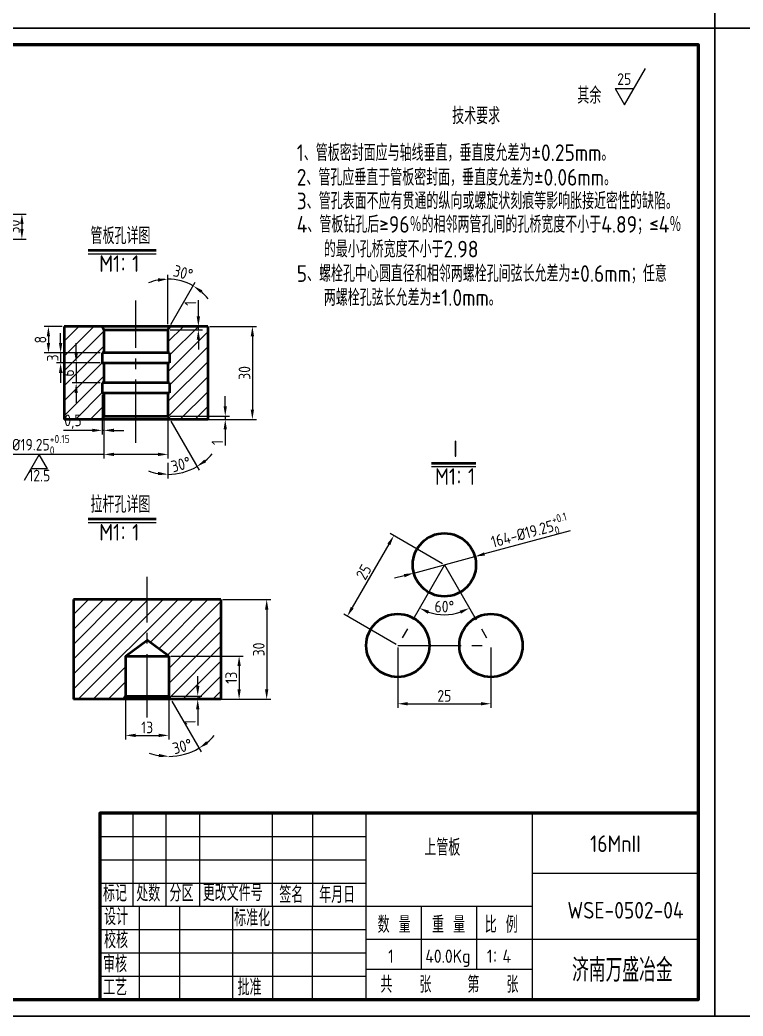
# Model space of a CAD drawing. Header units: millimetres. Extents: x -429811 to -211006, y 118619 to 258323.
# Drawn here: x -214093 to -213875.5, y 121480.2 to 121779.7 of the extents above; entities that cross this region are included whole.
import ezdxf

# ---------------------------------------------------------------- set-up
doc = ezdxf.new("R2010")
doc.units = ezdxf.units.MM
doc.linetypes.add('CENTER2', pattern=[28.575, 19.05, -3.175, 3.175, -3.175])
for name, color, linetype, lineweight in [('图层1', 7, 'Continuous', 40), ('图层2', 1, 'Continuous', 20), ('图层3', 3, 'Continuous', 20), ('图层4', 2, 'Continuous', 20), ('图层6', 4, 'CENTER2', 20), ('图框_内框线', 5, 'Continuous', 50)]:
    doc.layers.add(name, color=color, linetype=linetype, lineweight=lineweight)
doc.layers.add('图框_外框线', color=7, linetype='Continuous')
doc.styles.add('工程字', font='gbenor.shx', dxfattribs={"bigfont": 'gbcbig.shx'})
doc.styles.add('工程字体', font='gbenor.shx', dxfattribs={"bigfont": 'gbcbig.shx'})
doc.dimstyles.new('ISO-25', dxfattribs={"dimtxt": 3.5, "dimasz": 3, "dimexe": 1.25, "dimexo": 0.625, "dimtad": 1, "dimdec": 1, "dimtxsty": '工程字体', "dimcen": 2.5, "dimclrd": 3, "dimclre": 3, "dimclrt": 2, "dimadec": 0, "dimazin": 0, "dimtfac": 1, "dimtdec": 1, "dimtmove": 0, "dimatfit": 3, "dimfxl": 0, "dimlwd": 13, "dimlwe": 13, "dimarcsym": 0})

# ---------------------------------------------------------------- blocks, each defined once
blk = doc.blocks.new('*D89')
at = {"layer": 'Defpoints', "color": 0}
for p in [(-213956.18, 121618.34), (-213974.52, 121613.38)]:
    blk.add_point(p, dxfattribs=at)
at = {"layer": '图层1', "color": 3, "lineweight": 13}
for p, q in [((-213927.55, 121626.08), (-213953.29, 121619.12)), ((-213974.52, 121613.38), (-213956.18, 121618.34)), ((-213977.42, 121612.59), (-213980.32, 121611.81))]:
    blk.add_line(p, q, dxfattribs=at)
at = {"layer": '图层1', "color": 3}
for points in [[(-213953.42, 121619.6), (-213953.16, 121618.64), (-213956.18, 121618.34)], [(-213977.55, 121613.07), (-213977.29, 121612.11), (-213974.52, 121613.38)]]:
    blk.add_solid(points, dxfattribs=at)
at = {"layer": '图层1', "color": 2, "insert": (-213939.72, 121625.76), "char_height": 3.5, "attachment_point": 5, "rotation": 15.1346, "style": '工程字体'}
blk.add_mtext('\\A1;164-%%c19.25{\\H0.7x;\\S+0.1^ 0;}', dxfattribs=at)
blk = doc.blocks.new('*D94')
at = {"layer": 'Defpoints', "color": 0}
for p in [(-213979.35, 121591.61), (-213951.35, 121591.61), (-213951.35, 121574.09)]:
    blk.add_point(p, dxfattribs=at)
at = {"layer": '图层1', "color": 3, "lineweight": 13}
for p, q in [((-213979.35, 121590.98), (-213979.35, 121572.84)), ((-213951.35, 121590.98), (-213951.35, 121572.84)), ((-213976.35, 121574.09), (-213954.35, 121574.09))]:
    blk.add_line(p, q, dxfattribs=at)
at = {"layer": '图层1', "color": 3}
for points in [[(-213976.35, 121574.59), (-213976.35, 121573.59), (-213979.35, 121574.09)], [(-213954.35, 121574.59), (-213954.35, 121573.59), (-213951.35, 121574.09)]]:
    blk.add_solid(points, dxfattribs=at)
at = {"layer": '图层1', "color": 2, "insert": (-213965.35, 121576.46), "char_height": 3.5, "attachment_point": 5, "style": '工程字体'}
blk.add_mtext('25', dxfattribs=at)
blk = doc.blocks.new('*D93')
at = {"layer": 'Defpoints', "color": 0}
for p in [(-213965.35, 121615.86), (-213965.35, 121615.86), (-213967.96, 121601.06), (-213979.35, 121591.61), (-213951.35, 121591.61)]:
    blk.add_point(p, dxfattribs=at)
at = {"layer": '图层1', "color": 3, "lineweight": 13}
blk.add_arc((-213965.35, 121615.86), 15.02, 251.4613, 288.5387, dxfattribs=at)
at = {"layer": '图层1', "color": 3}
for points in [[(-213970.33, 121601.16), (-213969.92, 121602.07), (-213972.86, 121602.85)], [(-213960.78, 121602.07), (-213960.37, 121601.16), (-213957.84, 121602.85)]]:
    blk.add_solid(points, dxfattribs=at)
at = {"layer": '图层1', "color": 2, "insert": (-213965.35, 121603.3), "char_height": 3.5, "attachment_point": 5, "style": '工程字体'}
blk.add_mtext('60°', dxfattribs=at)
blk = doc.blocks.new('*D92')
at = {"layer": 'Defpoints', "color": 0}
for p in [(-213965.35, 121615.86), (-213994.55, 121600.38), (-213979.35, 121591.61)]:
    blk.add_point(p, dxfattribs=at)
at = {"layer": '图层1', "color": 3, "lineweight": 13}
for p, q in [((-213965.89, 121616.17), (-213981.63, 121625.25)), ((-213982.05, 121622.03), (-213993.05, 121602.98)), ((-213979.89, 121591.92), (-213995.63, 121601.01))]:
    blk.add_line(p, q, dxfattribs=at)
at = {"layer": '图层1', "color": 3}
for points in [[(-213982.48, 121622.28), (-213981.62, 121621.78), (-213980.55, 121624.63)], [(-213993.48, 121603.23), (-213992.62, 121602.73), (-213994.55, 121600.38)]]:
    blk.add_solid(points, dxfattribs=at)
at = {"layer": '图层1', "color": 2, "insert": (-213989.61, 121613.69), "char_height": 3.5, "attachment_point": 5, "rotation": 60, "style": '工程字体'}
blk.add_mtext('25', dxfattribs=at)
blk = doc.blocks.new('*D118')
at = {"layer": 'Defpoints', "color": 0}
for p in [(-214127.68, 121721.3), (-214113.06, 121713.8), (-214092.38, 121713.8)]:
    blk.add_point(p, dxfattribs=at)
at = {"layer": '图层1', "color": 3, "lineweight": 13}
for p, q in [((-214127.06, 121721.3), (-214091.13, 121721.3)), ((-214092.38, 121718.3), (-214092.38, 121716.8)), ((-214112.43, 121713.8), (-214091.13, 121713.8))]:
    blk.add_line(p, q, dxfattribs=at)
at = {"layer": '图层1', "color": 3}
for points in [[(-214092.88, 121718.3), (-214091.88, 121718.3), (-214092.38, 121721.3)], [(-214092.88, 121716.8), (-214091.88, 121716.8), (-214092.38, 121713.8)]]:
    blk.add_solid(points, dxfattribs=at)
at = {"layer": '图层1', "color": 2, "insert": (-214094.76, 121717.55), "char_height": 3.5, "attachment_point": 5, "rotation": 90, "style": '工程字体'}
blk.add_mtext('30', dxfattribs=at)
blk = doc.blocks.new('*D124')
at = {"layer": 'Defpoints', "color": 0}
for p in [(-214036.51, 121687.55), (-214036.51, 121659.55), (-214023.08, 121659.55)]:
    blk.add_point(p, dxfattribs=at)
at = {"layer": '图层1', "color": 3, "lineweight": 13}
for p, q in [((-214035.89, 121687.55), (-214021.83, 121687.55)), ((-214023.08, 121684.55), (-214023.08, 121662.55)), ((-214035.89, 121659.55), (-214021.83, 121659.55))]:
    blk.add_line(p, q, dxfattribs=at)
at = {"layer": '图层1', "color": 3}
for points in [[(-214023.58, 121684.55), (-214022.58, 121684.55), (-214023.08, 121687.55)], [(-214023.58, 121662.55), (-214022.58, 121662.55), (-214023.08, 121659.55)]]:
    blk.add_solid(points, dxfattribs=at)
at = {"layer": '图层1', "color": 2, "insert": (-214025.45, 121673.55), "char_height": 3.5, "attachment_point": 5, "rotation": 90, "style": '工程字体'}
blk.add_mtext('30', dxfattribs=at)
blk = doc.blocks.new('*D125')
at = {"layer": 'Defpoints', "color": 0}
for p in [(-214067.72, 121660.55), (-214048.47, 121660.55), (-214048.47, 121649.06)]:
    blk.add_point(p, dxfattribs=at)
at = {"layer": '图层1', "color": 3, "lineweight": 13}
for p, q in [((-214067.72, 121659.93), (-214067.72, 121647.81)), ((-214048.47, 121659.93), (-214048.47, 121647.81)), ((-214067.72, 121649.06), (-214103.22, 121649.06)), ((-214051.47, 121649.06), (-214064.72, 121649.06))]:
    blk.add_line(p, q, dxfattribs=at)
at = {"layer": '图层1', "color": 3}
for points in [[(-214064.72, 121649.56), (-214064.72, 121648.56), (-214067.72, 121649.06)], [(-214051.47, 121649.56), (-214051.47, 121648.56), (-214048.47, 121649.06)]]:
    blk.add_solid(points, dxfattribs=at)
at = {"layer": '图层1', "color": 2, "insert": (-214090.63, 121651.97), "char_height": 3.5, "attachment_point": 5, "style": '工程字体'}
blk.add_mtext('\\A1;164-%%c19.25{\\H0.7x;\\S+0.15^ 0;}', dxfattribs=at)
blk = doc.blocks.new('*D126')
at = {"layer": 'Defpoints', "color": 0}
for p in [(-214079.67, 121687.55), (-214084.4, 121679.55), (-214068.22, 121679.55)]:
    blk.add_point(p, dxfattribs=at)
at = {"layer": '图层1', "color": 3, "lineweight": 13}
for p, q in [((-214080.3, 121687.55), (-214085.65, 121687.55)), ((-214084.4, 121684.55), (-214084.4, 121682.55)), ((-214068.84, 121679.55), (-214085.65, 121679.55))]:
    blk.add_line(p, q, dxfattribs=at)
at = {"layer": '图层1', "color": 3}
for points in [[(-214084.9, 121684.55), (-214083.9, 121684.55), (-214084.4, 121687.55)], [(-214084.9, 121682.55), (-214083.9, 121682.55), (-214084.4, 121679.55)]]:
    blk.add_solid(points, dxfattribs=at)
at = {"layer": '图层1', "color": 2, "insert": (-214086.78, 121683.55), "char_height": 3.5, "attachment_point": 5, "rotation": 90, "style": '工程字体'}
blk.add_mtext('8', dxfattribs=at)
blk = doc.blocks.new('*D127')
at = {"layer": 'Defpoints', "color": 0}
for p in [(-214068.22, 121679.55), (-214080.74, 121676.55), (-214068.22, 121676.55)]:
    blk.add_point(p, dxfattribs=at)
at = {"layer": '图层1', "color": 3, "lineweight": 13}
for p, q in [((-214080.74, 121682.55), (-214080.74, 121685.55)), ((-214068.84, 121679.55), (-214081.99, 121679.55)), ((-214080.74, 121679.55), (-214080.74, 121676.55)), ((-214068.84, 121676.55), (-214081.99, 121676.55)), ((-214080.74, 121673.55), (-214080.74, 121670.55))]:
    blk.add_line(p, q, dxfattribs=at)
at = {"layer": '图层1', "color": 3}
for points in [[(-214081.24, 121682.55), (-214080.24, 121682.55), (-214080.74, 121679.55)], [(-214081.24, 121673.55), (-214080.24, 121673.55), (-214080.74, 121676.55)]]:
    blk.add_solid(points, dxfattribs=at)
at = {"layer": '图层1', "color": 2, "insert": (-214083.11, 121678.05), "char_height": 3.5, "attachment_point": 5, "rotation": 90, "style": '工程字体'}
blk.add_mtext('3', dxfattribs=at)
blk = doc.blocks.new('*D128')
at = {"layer": 'Defpoints', "color": 0}
for p in [(-214068.22, 121676.55), (-214076.06, 121670.55), (-214068.22, 121670.55)]:
    blk.add_point(p, dxfattribs=at)
at = {"layer": '图层1', "color": 3, "lineweight": 13}
for p, q in [((-214076.06, 121679.55), (-214076.06, 121682.55)), ((-214068.84, 121676.55), (-214077.31, 121676.55)), ((-214076.06, 121676.55), (-214076.06, 121670.55)), ((-214068.84, 121670.55), (-214077.31, 121670.55)), ((-214076.06, 121667.55), (-214076.06, 121664.55))]:
    blk.add_line(p, q, dxfattribs=at)
at = {"layer": '图层1', "color": 3}
for points in [[(-214076.56, 121679.55), (-214075.56, 121679.55), (-214076.06, 121676.55)], [(-214076.56, 121667.55), (-214075.56, 121667.55), (-214076.06, 121670.55)]]:
    blk.add_solid(points, dxfattribs=at)
at = {"layer": '图层1', "color": 2, "insert": (-214078.44, 121673.55), "char_height": 3.5, "attachment_point": 5, "rotation": 90, "style": '工程字体'}
blk.add_mtext('6', dxfattribs=at)
blk = doc.blocks.new('*D129')
at = {"layer": 'Defpoints', "color": 0}
for p in [(-214068.22, 121667.55), (-214067.72, 121667.55), (-214067.72, 121656.29)]:
    blk.add_point(p, dxfattribs=at)
at = {"layer": '图层1', "color": 3, "lineweight": 13}
for p, q in [((-214068.22, 121666.93), (-214068.22, 121655.04)), ((-214067.72, 121666.93), (-214067.72, 121655.04)), ((-214071.22, 121656.29), (-214079.82, 121656.29)), ((-214067.72, 121656.29), (-214068.22, 121656.29)), ((-214064.72, 121656.29), (-214061.72, 121656.29))]:
    blk.add_line(p, q, dxfattribs=at)
at = {"layer": '图层1', "color": 3}
for points in [[(-214071.22, 121656.79), (-214071.22, 121655.79), (-214068.22, 121656.29)], [(-214064.72, 121656.79), (-214064.72, 121655.79), (-214067.72, 121656.29)]]:
    blk.add_solid(points, dxfattribs=at)
at = {"layer": '图层1', "color": 2, "insert": (-214077.02, 121658.88), "char_height": 3.5, "attachment_point": 5, "style": '工程字体'}
blk.add_mtext('0,5', dxfattribs=at)
blk = doc.blocks.new('*D130')
at = {"layer": 'Defpoints', "color": 0}
for p in [(-214048.47, 121660.55), (-214048.47, 121659.55), (-214031.24, 121659.55)]:
    blk.add_point(p, dxfattribs=at)
at = {"layer": '图层1', "color": 3, "lineweight": 13}
for p, q in [((-214031.24, 121663.55), (-214031.24, 121666.55)), ((-214047.84, 121660.55), (-214029.99, 121660.55)), ((-214031.24, 121660.55), (-214031.24, 121659.55)), ((-214047.84, 121659.55), (-214029.99, 121659.55)), ((-214031.24, 121656.55), (-214031.24, 121651.72))]:
    blk.add_line(p, q, dxfattribs=at)
at = {"layer": '图层1', "color": 3}
for points in [[(-214031.74, 121663.55), (-214030.74, 121663.55), (-214031.24, 121660.55)], [(-214031.74, 121656.55), (-214030.74, 121656.55), (-214031.24, 121659.55)]]:
    blk.add_solid(points, dxfattribs=at)
at = {"layer": '图层1', "color": 2, "insert": (-214033.62, 121652.64), "char_height": 3.5, "attachment_point": 5, "rotation": 90, "style": '工程字体'}
blk.add_mtext('1', dxfattribs=at)
blk = doc.blocks.new('*D131')
at = {"layer": 'Defpoints', "color": 0}
for p in [(-214048.47, 121660.55), (-214048.47, 121660.55), (-214047.89, 121659.55), (-214048.47, 121647.11), (-214045.43, 121643.33)]:
    blk.add_point(p, dxfattribs=at)
at = {"layer": '图层1', "color": 3, "lineweight": 13}
for p, q in [((-214047.58, 121659.01), (-214039.1, 121644.32)), ((-214048.47, 121646.49), (-214048.47, 121641.81))]:
    blk.add_line(p, q, dxfattribs=at)
for start, end in [(309.8373, 319.6746), (270, 300), (250.3254, 260.1627)]:
    blk.add_arc((-214048.47, 121660.55), 17.49, start, end, dxfattribs=at)
at = {"layer": '图层1', "color": 3}
for points in [[(-214036.97, 121646.71), (-214037.55, 121647.53), (-214039.72, 121645.4)], [(-214051.41, 121643.81), (-214051.5, 121642.82), (-214048.47, 121643.06)]]:
    blk.add_solid(points, dxfattribs=at)
at = {"layer": '图层1', "color": 2, "insert": (-214044.58, 121646.04), "char_height": 3.5, "attachment_point": 5, "rotation": 15, "style": '工程字体'}
blk.add_mtext('30°', dxfattribs=at)
blk = doc.blocks.new('*D132')
at = {"layer": 'Defpoints', "color": 0}
for p in [(-214047.89, 121687.55), (-214048.47, 121686.55), (-214039.32, 121686.55)]:
    blk.add_point(p, dxfattribs=at)
at = {"layer": '图层1', "color": 3, "lineweight": 13}
for p, q in [((-214039.32, 121690.55), (-214039.32, 121695.39)), ((-214047.27, 121687.55), (-214038.07, 121687.55)), ((-214039.32, 121686.55), (-214039.32, 121687.55)), ((-214047.84, 121686.55), (-214038.07, 121686.55)), ((-214039.32, 121683.55), (-214039.32, 121680.55))]:
    blk.add_line(p, q, dxfattribs=at)
at = {"layer": '图层1', "color": 3}
for points in [[(-214039.82, 121690.55), (-214038.82, 121690.55), (-214039.32, 121687.55)], [(-214039.82, 121683.55), (-214038.82, 121683.55), (-214039.32, 121686.55)]]:
    blk.add_solid(points, dxfattribs=at)
at = {"layer": '图层1', "color": 2, "insert": (-214041.7, 121694.47), "char_height": 3.5, "attachment_point": 5, "rotation": 90, "style": '工程字体'}
blk.add_mtext('1', dxfattribs=at)
blk = doc.blocks.new('*D133')
at = {"layer": 'Defpoints', "color": 0}
for p in [(-214043.26, 121700.87), (-214048.47, 121687.55), (-214047.89, 121687.55), (-214048.47, 121686.55), (-214048.47, 121686.55)]:
    blk.add_point(p, dxfattribs=at)
at = {"layer": '图层1', "color": 3, "lineweight": 13}
for p, q in [((-214048.47, 121688.18), (-214048.47, 121703.04)), ((-214047.58, 121688.1), (-214040.23, 121700.83))]:
    blk.add_line(p, q, dxfattribs=at)
for start, end in [(101.3028, 112.6055), (60, 90), (37.3945, 48.6972)]:
    blk.add_arc((-214048.47, 121686.55), 15.23, start, end, dxfattribs=at)
at = {"layer": '图层1', "color": 3}
for points in [[(-214051.5, 121701.99), (-214051.4, 121700.99), (-214048.47, 121701.79)], [(-214038.71, 121697.59), (-214038.12, 121698.4), (-214040.85, 121699.75)]]:
    blk.add_solid(points, dxfattribs=at)
at = {"layer": '图层1', "color": 2, "insert": (-214043.89, 121703.65), "char_height": 3.5, "attachment_point": 5, "rotation": 345, "style": '工程字体'}
blk.add_mtext('30°', dxfattribs=at)
blk = doc.blocks.new('*D135')
at = {"layer": 'Defpoints', "color": 0}
for p in [(-214061.21, 121576.42), (-214048.21, 121576.42), (-214048.21, 121564.58)]:
    blk.add_point(p, dxfattribs=at)
at = {"layer": '图层1', "color": 3, "lineweight": 13}
for p, q in [((-214061.21, 121575.79), (-214061.21, 121563.33)), ((-214048.21, 121575.79), (-214048.21, 121563.33)), ((-214058.21, 121564.58), (-214051.21, 121564.58))]:
    blk.add_line(p, q, dxfattribs=at)
at = {"layer": '图层1', "color": 3}
for points in [[(-214058.21, 121565.08), (-214058.21, 121564.08), (-214061.21, 121564.58)], [(-214051.21, 121565.08), (-214051.21, 121564.08), (-214048.21, 121564.58)]]:
    blk.add_solid(points, dxfattribs=at)
at = {"layer": '图层1', "color": 2, "insert": (-214054.71, 121566.96), "char_height": 3.5, "attachment_point": 5, "style": '工程字体'}
blk.add_mtext('13', dxfattribs=at)
blk = doc.blocks.new('*D136')
at = {"layer": 'Defpoints', "color": 0}
for p in [(-214048.21, 121588.42), (-214047.63, 121575.42), (-214027.07, 121575.42)]:
    blk.add_point(p, dxfattribs=at)
at = {"layer": '图层1', "color": 3, "lineweight": 13}
for p, q in [((-214047.58, 121588.42), (-214025.82, 121588.42)), ((-214027.07, 121585.42), (-214027.07, 121578.42)), ((-214047.01, 121575.42), (-214025.82, 121575.42))]:
    blk.add_line(p, q, dxfattribs=at)
at = {"layer": '图层1', "color": 3}
for points in [[(-214027.57, 121585.42), (-214026.57, 121585.42), (-214027.07, 121588.42)], [(-214027.57, 121578.42), (-214026.57, 121578.42), (-214027.07, 121575.42)]]:
    blk.add_solid(points, dxfattribs=at)
at = {"layer": '图层1', "color": 2, "insert": (-214029.45, 121581.92), "char_height": 3.5, "attachment_point": 5, "rotation": 90, "style": '工程字体'}
blk.add_mtext('13', dxfattribs=at)
blk = doc.blocks.new('*D137')
at = {"layer": 'Defpoints', "color": 0}
for p in [(-214048.21, 121576.42), (-214048.21, 121575.42), (-214039.51, 121575.42)]:
    blk.add_point(p, dxfattribs=at)
at = {"layer": '图层1', "color": 3, "lineweight": 13}
for p, q in [((-214039.51, 121579.42), (-214039.51, 121582.42)), ((-214047.58, 121576.42), (-214038.26, 121576.42)), ((-214039.51, 121576.42), (-214039.51, 121575.42)), ((-214047.58, 121575.42), (-214038.26, 121575.42)), ((-214039.51, 121572.42), (-214039.51, 121567.59))]:
    blk.add_line(p, q, dxfattribs=at)
at = {"layer": '图层1', "color": 3}
for points in [[(-214040.01, 121579.42), (-214039.01, 121579.42), (-214039.51, 121576.42)], [(-214040.01, 121572.42), (-214039.01, 121572.42), (-214039.51, 121575.42)]]:
    blk.add_solid(points, dxfattribs=at)
at = {"layer": '图层1', "color": 2, "insert": (-214041.88, 121568.5), "char_height": 3.5, "attachment_point": 5, "rotation": 90, "style": '工程字体'}
blk.add_mtext('1', dxfattribs=at)
blk = doc.blocks.new('*D138')
at = {"layer": 'Defpoints', "color": 0}
for p in [(-214048.21, 121576.42), (-214047.63, 121575.42), (-214048.21, 121567.13), (-214045.06, 121558.54), (-214048.21, 121554.04)]:
    blk.add_point(p, dxfattribs=at)
at = {"layer": '图层1', "color": 3, "lineweight": 13}
blk.add_line((-214047.32, 121574.88), (-214038.51, 121559.62), dxfattribs=at)
for start, end in [(309.4803, 318.9606), (251.0394, 260.5197), (270, 300)]:
    blk.add_arc((-214048.21, 121576.42), 18.15, start, end, dxfattribs=at)
at = {"layer": '图层1', "color": 3}
for points in [[(-214036.38, 121562), (-214036.95, 121562.82), (-214039.13, 121560.7)], [(-214051.16, 121559.01), (-214051.24, 121558.02), (-214048.21, 121558.27)]]:
    blk.add_solid(points, dxfattribs=at)
at = {"layer": '图层1', "color": 2, "insert": (-214044.15, 121561.27), "char_height": 3.5, "attachment_point": 5, "rotation": 15, "style": '工程字体'}
blk.add_mtext('30°', dxfattribs=at)
blk = doc.blocks.new('*D139')
at = {"layer": 'Defpoints', "color": 0}
for p in [(-214032.55, 121605.42), (-214032.55, 121575.42), (-214018.78, 121575.42)]:
    blk.add_point(p, dxfattribs=at)
at = {"layer": '图层1', "color": 3, "lineweight": 13}
for p, q in [((-214031.92, 121605.42), (-214017.53, 121605.42)), ((-214018.78, 121602.42), (-214018.78, 121578.42)), ((-214031.92, 121575.42), (-214017.53, 121575.42))]:
    blk.add_line(p, q, dxfattribs=at)
at = {"layer": '图层1', "color": 3}
for points in [[(-214019.28, 121602.42), (-214018.28, 121602.42), (-214018.78, 121605.42)], [(-214019.28, 121578.42), (-214018.28, 121578.42), (-214018.78, 121575.42)]]:
    blk.add_solid(points, dxfattribs=at)
at = {"layer": '图层1', "color": 2, "insert": (-214021.16, 121590.42), "char_height": 3.5, "attachment_point": 5, "rotation": 90, "style": '工程字体'}
blk.add_mtext('30', dxfattribs=at)

msp = doc.modelspace()

# ---------------------------------------------------------------- hatches: boundary and pattern name
at = {"layer": '图层2'}
h = msp.add_hatch(dxfattribs=at)
h.set_pattern_fill('ANSI31', color=256, style=0)
h.paths.add_polyline_path([(-214068.22, 121676.55), (-214068.22, 121679.55), (-214067.72, 121679.55), (-214067.72, 121686.55), (-214068.29, 121687.55), (-214079.67, 121687.55), (-214079.67, 121659.55), (-214068.29, 121659.55), (-214067.72, 121660.55), (-214067.72, 121667.55), (-214068.22, 121667.55), (-214068.22, 121670.55), (-214067.72, 121670.55), (-214067.72, 121676.55)])
h.paths.add_polyline_path([(-214047.97, 121676.55), (-214048.47, 121676.55), (-214048.47, 121670.55), (-214047.97, 121670.55), (-214047.97, 121667.55), (-214048.47, 121667.55), (-214048.47, 121660.55), (-214047.89, 121659.55), (-214036.51, 121659.55), (-214036.51, 121687.55), (-214047.89, 121687.55), (-214048.47, 121686.55), (-214048.47, 121679.55), (-214047.97, 121679.55)])
h = msp.add_hatch(dxfattribs=at)
h.set_pattern_fill('ANSI31', color=256, style=0)
h.set_pattern_definition([(45, (0, 9.286), (-2.24506403, 2.24506403), [])])
h.paths.add_polyline_path([(-214076.87, 121575.42), (-214061.79, 121575.42), (-214061.21, 121576.42), (-214061.21, 121588.42), (-214054.71, 121593.17), (-214054.71, 121605.42), (-214076.87, 121605.42)])
h.paths.add_polyline_path([(-214048.21, 121588.42), (-214048.21, 121576.42), (-214047.63, 121575.42), (-214032.55, 121575.42), (-214032.55, 121605.42), (-214054.71, 121605.42), (-214054.71, 121593.17)])

# ---------------------------------------------------------------- linework, layer by layer
at = {"layer": '图层1'}
for p, q in [((-214072.43, 121710.45), (-214052, 121710.45)), ((-214079.67, 121687.55), (-214079.67, 121659.55)), ((-214036.51, 121687.55), (-214079.67, 121687.55)), ((-214068.29, 121687.55), (-214067.72, 121686.55)), ((-214047.89, 121687.55), (-214048.47, 121686.55)), ((-214036.51, 121687.55), (-214036.51, 121659.55)), ((-214067.72, 121686.55), (-214048.47, 121686.55)), ((-214067.72, 121686.55), (-214067.72, 121679.55)), ((-214048.47, 121686.55), (-214048.47, 121679.55)), ((-214068.22, 121679.55), (-214068.22, 121676.55)), ((-214047.97, 121679.55), (-214068.22, 121679.55)), ((-214047.97, 121679.55), (-214047.97, 121676.55)), ((-214068.22, 121676.55), (-214047.97, 121676.55)), ((-214067.72, 121676.55), (-214067.72, 121670.55)), ((-214048.47, 121676.55), (-214048.47, 121670.55)), ((-214047.97, 121670.55), (-214068.22, 121670.55)), ((-214068.22, 121670.55), (-214068.22, 121667.55)), ((-214047.97, 121670.55), (-214047.97, 121667.55)), ((-214068.22, 121667.55), (-214047.97, 121667.55)), ((-214067.72, 121667.55), (-214067.72, 121660.55)), ((-214048.47, 121667.55), (-214048.47, 121660.55)), ((-214068.29, 121659.55), (-214067.72, 121660.55)), ((-214067.72, 121660.55), (-214048.47, 121660.55)), ((-214047.89, 121659.55), (-214048.47, 121660.55)), ((-214036.51, 121659.55), (-214079.67, 121659.55)), ((-213969.2, 121646.44), (-213955.89, 121646.44)), ((-214072.43, 121629.68), (-214052, 121629.68)), ((-214076.87, 121605.42), (-214076.87, 121575.42)), ((-214032.55, 121605.42), (-214076.87, 121605.42)), ((-214032.55, 121605.42), (-214032.55, 121575.42)), ((-214061.21, 121588.42), (-214054.71, 121593.17)), ((-214048.21, 121588.42), (-214054.71, 121593.17)), ((-214061.21, 121588.42), (-214061.21, 121576.42)), ((-214061.21, 121588.42), (-214048.21, 121588.42)), ((-214048.21, 121588.42), (-214048.21, 121576.42)), ((-214061.79, 121575.42), (-214061.21, 121576.42)), ((-214061.21, 121576.42), (-214048.21, 121576.42)), ((-214047.63, 121575.42), (-214048.21, 121576.42)), ((-214032.55, 121575.42), (-214076.87, 121575.42))]:
    msp.add_line(p, q, dxfattribs=at)
for centre in [(-213965.35, 121615.86), (-213979.35, 121591.61), (-213951.35, 121591.61)]:
    msp.add_circle(centre, 9.5, dxfattribs=at)
at = {"layer": '图层2'}
for p, q in [((-214072.43, 121709.39), (-214052, 121709.39)), ((-213969.2, 121645.39), (-213955.89, 121645.39)), ((-214072.43, 121628.63), (-214052, 121628.63)), ((-214058.99, 121541.19), (-214058.99, 121513.19)), ((-214048.99, 121513.19), (-214048.99, 121541.19)), ((-214038.99, 121541.19), (-214038.99, 121513.19)), ((-214016.99, 121513.19), (-214016.99, 121541.19)), ((-214004.99, 121541.19), (-214004.99, 121513.19)), ((-213988.99, 121541.19), (-213988.99, 121485.19)), ((-213938.99, 121541.19), (-213938.99, 121485.19)), ((-214068.99, 121534.19), (-213988.99, 121534.19)), ((-214068.99, 121527.19), (-213988.99, 121527.19)), ((-213938.99, 121523.19), (-213888.99, 121523.19)), ((-214068.99, 121520.19), (-213988.99, 121520.19)), ((-214068.99, 121513.19), (-213938.99, 121513.19)), ((-214056.99, 121485.19), (-214056.99, 121513.19)), ((-214044.99, 121513.19), (-214044.99, 121485.19)), ((-214028.99, 121485.19), (-214028.99, 121513.19)), ((-214016.99, 121513.19), (-214016.99, 121485.19)), ((-214004.99, 121485.19), (-214004.99, 121513.19)), ((-213972.33, 121513.19), (-213972.33, 121494.19)), ((-213955.67, 121513.19), (-213955.67, 121494.19)), ((-214068.99, 121506.19), (-213988.99, 121506.19)), ((-213888.99, 121503.19), (-213988.99, 121503.19)), ((-214068.99, 121499.19), (-213988.99, 121499.19)), ((-214068.99, 121492.19), (-213988.99, 121492.19)), ((-213938.99, 121494.19), (-213988.99, 121494.19))]:
    msp.add_line(p, q, dxfattribs=at)
at = {"layer": '图层3'}
for p, q in [((-213911.21, 121754.16), (-213904.89, 121765.09)), ((-213914.02, 121759.02), (-213908.4, 121759.02)), ((-213914.02, 121759.02), (-213911.21, 121754.16)), ((-214087.18, 121649.06), (-214091.71, 121641.23)), ((-214084.66, 121644.68), (-214087.18, 121649.06)), ((-214084.66, 121644.68), (-214089.71, 121644.68))]:
    msp.add_line(p, q, dxfattribs=at)
at = {"layer": '图层6'}
for p, q in [((-214058.09, 121652.5), (-214058.09, 121695.32)), ((-213965.35, 121615.86), (-213979.35, 121591.61)), ((-213965.35, 121615.86), (-213951.35, 121591.61)), ((-214054.71, 121569.99), (-214054.71, 121612.22)), ((-213979.35, 121591.61), (-213951.35, 121591.61))]:
    msp.add_line(p, q, dxfattribs=at)
at = {"layer": '图框_内框线'}
msp.add_lwpolyline([(-214278.99, 121485.19), (-213888.99, 121485.19), (-213888.99, 121772.19), (-214278.99, 121772.19)], close=True, dxfattribs=at)
msp.add_lwpolyline([(-213888.99, 121541.19), (-214068.99, 121541.19), (-214068.99, 121485.19), (-213888.99, 121485.19), (-213888.99, 121541.19)], dxfattribs=at)
at = {"layer": '图框_外框线'}
for points in [[(-214303.99, 121777.19), (-213883.99, 121777.19), (-213883.99, 122074.19), (-214303.99, 122074.19)], [(-214303.99, 121480.19), (-213883.99, 121480.19), (-213883.99, 121777.19), (-214303.99, 121777.19)], [(-213883.99, 121480.19), (-213463.99, 121480.19), (-213463.99, 121777.19), (-213883.99, 121777.19)]]:
    msp.add_lwpolyline(points, close=True, dxfattribs=at)

# ---------------------------------------------------------------- texts
at = {"layer": '图层3', "style": '工程字'}
for s, p in [('25', (-213913.38, 121760.15)), ('12.5', (-214090.44, 121640.95))]:
    msp.add_text(s, height=3.5, dxfattribs=at).set_placement(p)
at = {"layer": '图层4'}
for s, height, style, p in [('其余', 5, '工程字体', (-213925.36, 121754.49)), ('技术要求', 5, '工程字体', (-213963.01, 121748.34)), ('1、管板密封面应与轴线垂直，垂直度允差为%%p0.25mm。', 5, '工程字体', (-214009.74, 121737.26)), ('2、管孔应垂直于管板密封面，垂直度允差为%%p0.06mm。', 5, '工程字体', (-214009.74, 121729.87)), ('3、管孔表面不应有贯通的纵向或螺旋状刻痕等影响胀接近密性的缺陷。', 5, '工程字体', (-214009.74, 121722.76)), ('4、管板钻孔后≥96％的相邻两管孔间的孔桥宽度不小于4.89；≤4％', 5, '工程字体', (-214009.74, 121715.71)), ('管板孔详图', 5, '工程字体', (-214071.74, 121712.28)), ('   的最小孔桥宽度不小于2.98', 5, '工程字体', (-214009.74, 121708.28)), ('M1：1', 5, '工程字体', (-214069.12, 121703.91)), ('5、螺栓孔中心圆直径和相邻两螺栓孔间弦长允差为%%p0.6mm；任意', 5, '工程字体', (-214009.74, 121700.93)), ('   两螺栓孔弦长允差为%%p1.0mm。', 5, '工程字体', (-214009.74, 121693.71)), ('I', 5, '工程字体', (-213962.69, 121648.28)), ('M1：1', 5, '工程字体', (-213968.15, 121639.9)), ('拉杆孔详图', 5, '工程字体', (-214071.74, 121631.52)), ('M1：1', 5, '工程字体', (-214069.12, 121623.14)), ('16MnII', 5, '工程字体', (-213921.52, 121529.51)), ('上管板', 5, '工程字体', (-213971.37, 121528.39)), ('标记', 5, '工程字', (-214067.99, 121514.63)), ('处数', 5, '工程字', (-214057.99, 121514.63)), ('分区', 5, '工程字', (-214047.99, 121514.63)), ('更改文件号', 5, '工程字', (-214037.99, 121514.77)), ('签名', 5, '工程字', (-214014.99, 121514.19)), ('年月日', 5, '工程字', (-214002.99, 121514.19)), ('WSE-0502-04', 5, '工程字体', (-213928.36, 121509.51)), ('设计', 5, '工程字', (-214067.66, 121507.54)), ('标准化', 5, '工程字', (-214028.55, 121507.19)), ('数 量', 5, '工程字', (-213985.42, 121505.19)), ('重 量', 5, '工程字', (-213969.04, 121505.19)), ('比 例', 5, '工程字', (-213953.21, 121505.19)), ('校核', 5, '工程字', (-214067.66, 121500.54)), ('审核', 5, '工程字', (-214067.95, 121493.34)), ('1', 4, '工程字体', (-213982.27, 121496.19)), ('40.0Kg', 4, '工程字体', (-213971.08, 121496.19)), ('1：4', 4, '工程字体', (-213952.57, 121496.19)), ('济南万盛冶金', 7, '工程字体', (-213926.96, 121490.51)), ('共   张    第   张', 5, '工程字', (-213984.59, 121487.19)), ('工艺', 5, '工程字', (-214067.95, 121486.34)), ('批准', 5, '工程字', (-214027.52, 121486.34))]:
    msp.add_text(s, height=height, dxfattribs=dict(at, style=style)).set_placement(p)

# ---------------------------------------------------------------- dimensions: what is measured, and where the dimension line sits
at = {"layer": '图层1'}
for base, p1, p2, picture, middle in [((-214092.38, 121713.8), (-214127.68, 121721.3), (-214113.06, 121713.8), '*D118', (-214094.76, 121717.55)), ((-214023.08, 121659.55), (-214036.51, 121687.55), (-214036.51, 121659.55), '*D124', (-214025.45, 121673.55)), ((-214018.78, 121575.42), (-214032.55, 121605.42), (-214032.55, 121575.42), '*D139', (-214021.16, 121590.42))]:
    dim = msp.add_linear_dim(base=base, p1=p1, p2=p2, angle=90, text='30', dimstyle='ISO-25', dxfattribs=at)
    dim.commit()
    dim.dimension.update_dxf_attribs({"geometry": picture, "text_midpoint": middle})
for base, line1, line2, picture, middle in [((-214043.26, 121700.87), ((-214048.47, 121686.55), (-214048.47, 121687.55)), ((-214047.89, 121687.55), (-214048.47, 121686.55)), '*D133', (-214043.89, 121703.65)), ((-214045.43, 121643.33), ((-214048.47, 121660.55), (-214048.47, 121647.11)), ((-214047.89, 121659.55), (-214048.47, 121660.55)), '*D131', (-214044.58, 121646.04)), ((-213967.96, 121601.06), ((-213965.35, 121615.86), (-213951.35, 121591.61)), ((-213965.35, 121615.86), (-213979.35, 121591.61)), '*D93', (-213965.35, 121603.3)), ((-214045.06, 121558.54), ((-214048.21, 121567.13), (-214048.21, 121554.04)), ((-214047.63, 121575.42), (-214048.21, 121576.42)), '*D138', (-214044.15, 121561.27))]:
    dim = msp.add_angular_dim_2l(base=base, line1=line1, line2=line2, dimstyle='ISO-25', dxfattribs=at)
    dim.commit()
    dim.dimension.update_dxf_attribs({"geometry": picture, "text_midpoint": middle})
dim = msp.add_linear_dim(base=(-214039.32, 121686.55), p1=(-214047.89, 121687.55), p2=(-214048.47, 121686.55), angle=90, dimstyle='ISO-25', dxfattribs=at)
dim.commit()
dim.dimension.update_dxf_attribs({"geometry": '*D132', "text_midpoint": (-214039.32, 121694.47), "dimtype": 160})
for base, p1, p2, picture, middle in [((-214084.4, 121679.55), (-214079.67, 121687.55), (-214068.22, 121679.55), '*D126', (-214086.78, 121683.55)), ((-214080.74, 121676.55), (-214068.22, 121679.55), (-214068.22, 121676.55), '*D127', (-214083.11, 121678.05)), ((-214076.06, 121670.55), (-214068.22, 121676.55), (-214068.22, 121670.55), '*D128', (-214078.44, 121673.55)), ((-214031.24, 121659.55), (-214048.47, 121660.55), (-214048.47, 121659.55), '*D130', (-214033.62, 121652.64)), ((-214027.07, 121575.42), (-214048.21, 121588.42), (-214047.63, 121575.42), '*D136', (-214029.45, 121581.92)), ((-214039.51, 121575.42), (-214048.21, 121576.42), (-214048.21, 121575.42), '*D137', (-214041.88, 121568.5))]:
    dim = msp.add_linear_dim(base=base, p1=p1, p2=p2, angle=90, dimstyle='ISO-25', dxfattribs=at)
    dim.commit()
    dim.dimension.update_dxf_attribs({"geometry": picture, "text_midpoint": middle})
for base, p1, p2, picture, middle in [((-214067.72, 121656.29), (-214068.22, 121667.55), (-214067.72, 121667.55), '*D129', (-214077.02, 121656.29)), ((-214048.21, 121564.58), (-214061.21, 121576.42), (-214048.21, 121576.42), '*D135', (-214054.71, 121564.58))]:
    dim = msp.add_linear_dim(base=base, p1=p1, p2=p2, dimstyle='ISO-25', dxfattribs=at)
    dim.commit()
    dim.dimension.update_dxf_attribs({"geometry": picture, "text_midpoint": middle, "dimtype": 160})
for base, p1, p2, text, picture, middle in [((-214048.47, 121649.06), (-214067.72, 121660.55), (-214048.47, 121660.55), '\\A1;164-%%c19.25{\\H0.7x;\\S+0.15^ 0;}', '*D125', (-214090.63, 121649.06)), ((-213951.35, 121574.09), (-213979.35, 121591.61), (-213951.35, 121591.61), '25', '*D94', (-213965.35, 121574.09))]:
    dim = msp.add_linear_dim(base=base, p1=p1, p2=p2, text=text, dimstyle='ISO-25', dxfattribs=at)
    dim.commit()
    dim.dimension.update_dxf_attribs({"geometry": picture, "text_midpoint": middle, "dimtype": 160})
dim = msp.add_diameter_dim_2p(p1=(-213974.52, 121613.38), p2=(-213956.18, 121618.34), text='\\A1;164-%%c19.25{\\H0.7x;\\S+0.1^ 0;}', dimstyle='ISO-25', dxfattribs=at)
dim.commit()
dim.dimension.update_dxf_attribs({"geometry": '*D89', "text_midpoint": (-213939.72, 121625.76)})
dim = msp.add_aligned_dim(p1=(-213965.35, 121615.86), p2=(-213979.35, 121591.61), distance=-17.55, text='25', dimstyle='ISO-25', dxfattribs=at)
dim.commit()
dim.dimension.update_dxf_attribs({"geometry": '*D92', "text_midpoint": (-213989.61, 121613.69)})

doc.saveas('drawing.dxf')
